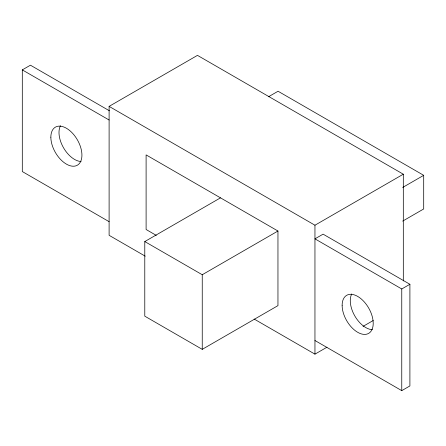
<?xml version="1.0" encoding="UTF-8"?>
<svg xmlns="http://www.w3.org/2000/svg" width="446" height="446" viewBox="0 0 446 446"><rect width="100%" height="100%" fill="white"/><g stroke="black" fill="none" stroke-linecap="round" stroke-linejoin="round"><path stroke-width="0.67" d="M109.108 221.673L22.3 171.554L22.3 69.888L30.439 65.194L109.415 110.786M145.223 256.16L109.108 235.31L109.108 106.377L197.466 55.365L403.312 174.208L403.312 280.958M268.442 96.793L278.059 91.24L423.7 175.328L423.7 208.962L402.66 221.11M156.301 235.393L146.104 229.506L146.104 154.896L277.958 231.022L277.958 305.633L202.244 349.346L144.783 316.169L144.783 241.559L220.497 197.846M144.783 241.559L202.244 274.736L277.958 231.022M109.108 106.377L314.954 225.219L403.312 174.208M402.66 187.471L423.7 175.328M409.902 284.275L323.094 234.156L314.954 238.85L401.762 288.969L409.902 284.275L409.902 385.941L401.762 390.635L314.954 340.515M254.164 319.057L314.954 354.152L326.974 347.211M363.038 326.388L373.257 320.49M22.3 69.888L109.108 120.007M401.762 288.969L401.762 390.635M314.954 225.219L314.954 354.152M202.244 274.736L202.244 349.346M372.382 329.7A21.971 12.683 60 0 1 354.826 315.991A21.971 12.683 60 0 1 351.738 293.936M81.094 161.524A21.971 12.683 60 0 1 63.544 147.821A21.971 12.683 60 0 1 60.45 125.766M50.855 137.206A21.971 12.683 60 0 0 74.159 166.196A21.971 12.683 60 0 0 74.159 135.127A21.971 12.683 60 0 0 50.855 137.206M342.138 305.382A21.971 12.683 60 0 0 365.441 334.372A21.971 12.683 60 0 0 365.441 303.297A21.971 12.683 60 0 0 342.138 305.382"/></g></svg>
